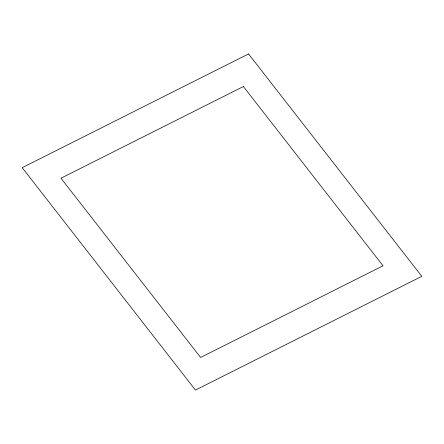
<?xml version="1.0" encoding="UTF-8"?>
<svg xmlns="http://www.w3.org/2000/svg" width="444" height="444" viewBox="0 0 444 444"><rect width="100%" height="100%" fill="white"/><g stroke="black" fill="none" stroke-linecap="round" stroke-linejoin="round"><path stroke-width="0.67" d="M248.551 53.929L22.2 167.671L195.449 390.071L421.8 276.329L248.551 53.929M243.401 86.536L60.961 178.211L200.599 357.464L383.039 265.79L243.401 86.536"/></g></svg>
